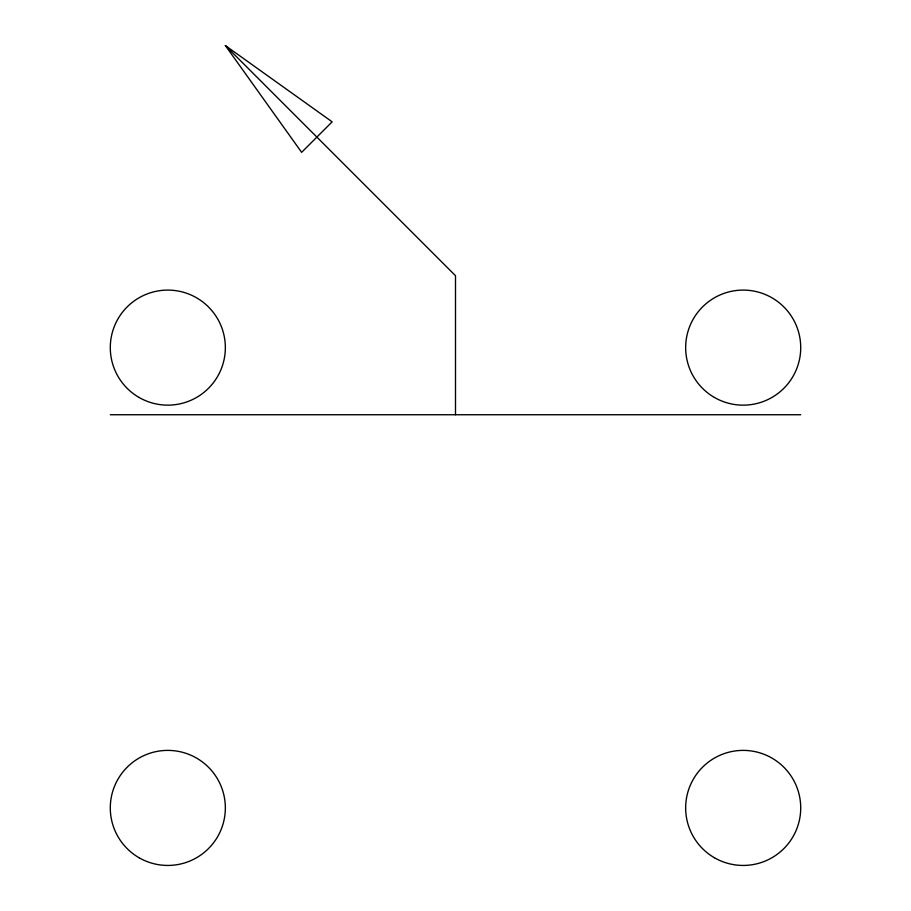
<?xml version="1.0" encoding="UTF-8"?>
<svg xmlns="http://www.w3.org/2000/svg" width="911" height="911" viewBox="0 0 911 911"><rect width="100%" height="100%" fill="white"/><g stroke="black" fill="none" stroke-linecap="round" stroke-linejoin="round"><path stroke-width="1.37" d="M110.277 414.744L800.723 414.744M225.347 45.55L332.151 121.835L301.632 152.342L225.347 45.55L455.5 275.703L455.5 414.744M714.418 857.741A57.541 57.541 0 0 0 800.723 807.909A57.541 57.541 0 0 0 714.418 758.089A57.541 57.541 0 0 0 714.418 857.741M139.053 857.741A57.541 57.541 0 0 0 225.347 807.909A57.541 57.541 0 0 0 139.053 758.089A57.541 57.541 0 0 0 139.053 857.741M714.418 397.447A57.541 57.541 0 0 0 800.723 347.615A57.541 57.541 0 0 0 714.418 297.795A57.541 57.541 0 0 0 714.418 397.447M139.053 397.447A57.541 57.541 0 0 0 225.347 347.615A57.541 57.541 0 0 0 139.053 297.795A57.541 57.541 0 0 0 139.053 397.447"/></g></svg>
